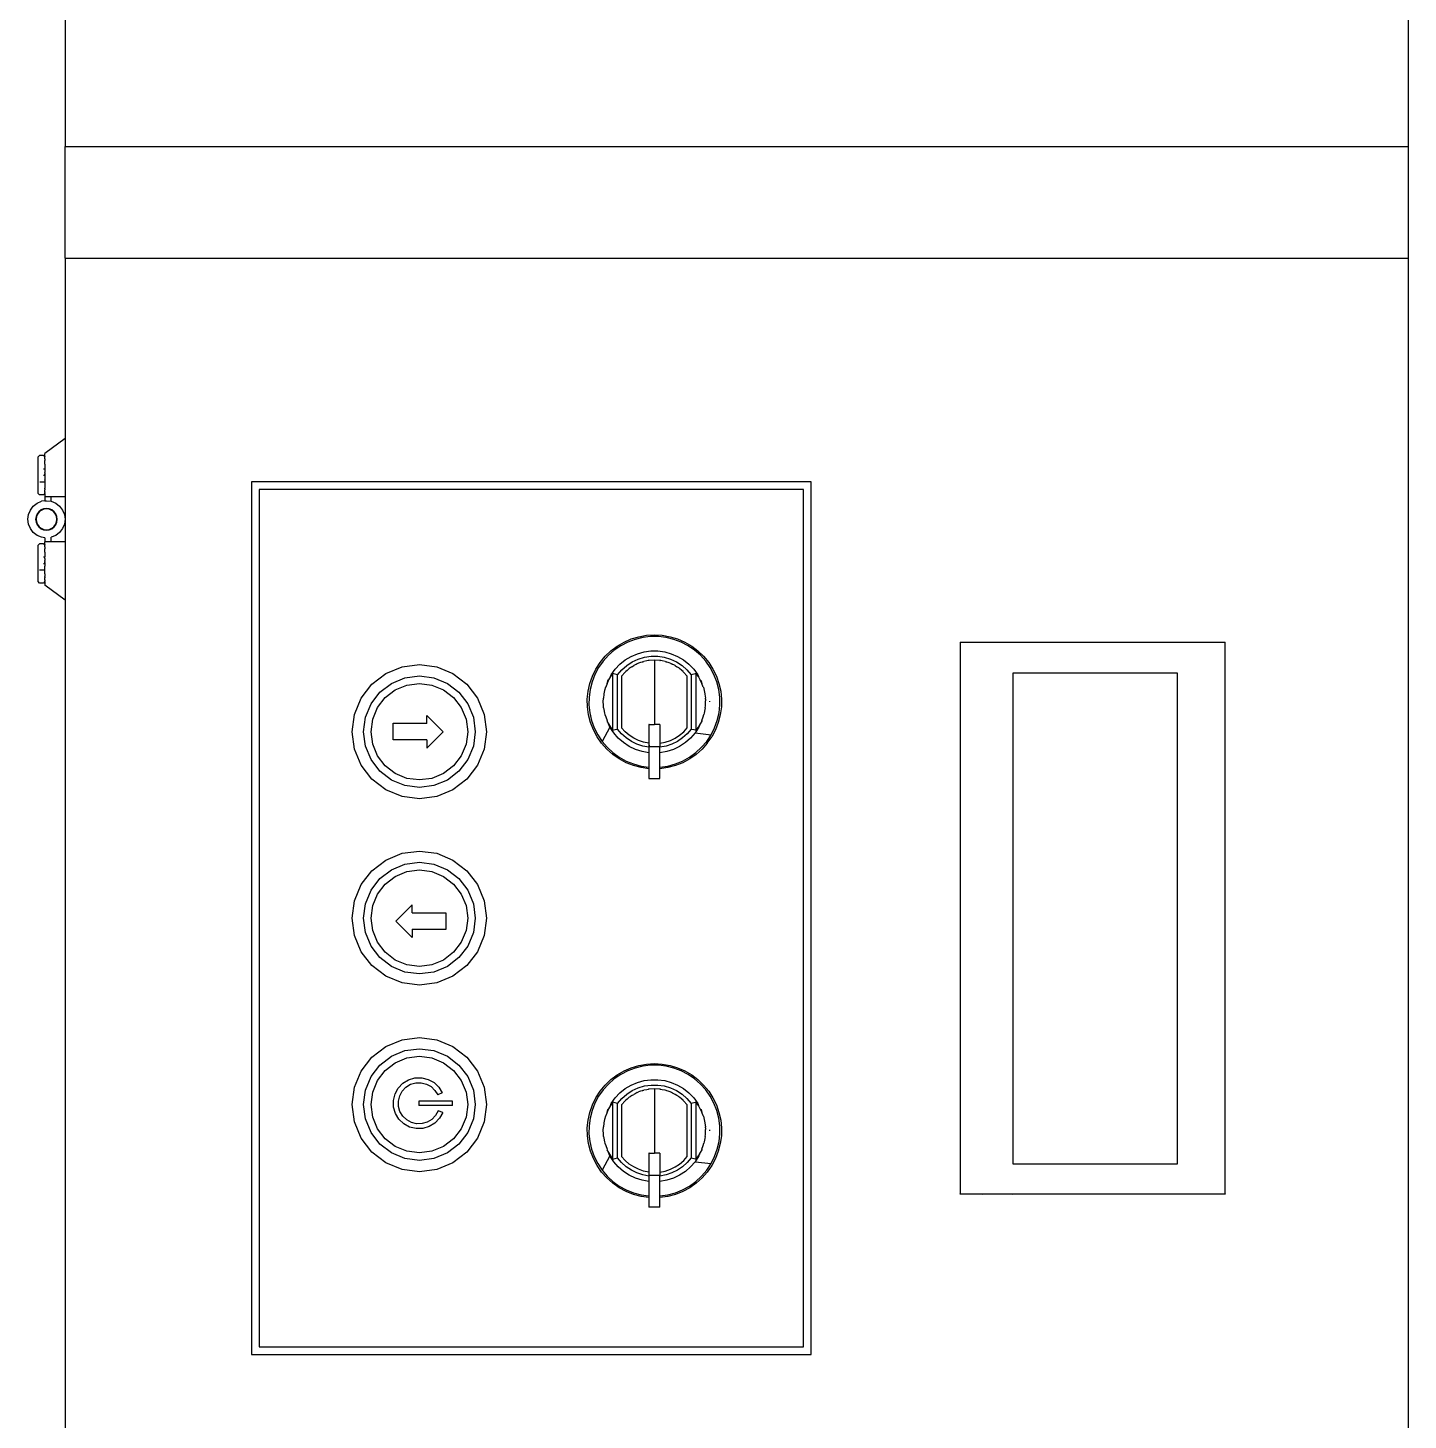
# Model space of a CAD drawing. Extents: x -35 to 41, y -65 to 61.
# Drawn here: x -33.59 to -15.09, y 0.93 to 19.6 of the extents above; entities that cross this region are included whole.
import ezdxf

# ---------------------------------------------------------------- set-up
doc = ezdxf.new("R2010")
doc.units = 0
doc.layers.get('0').update_dxf_attribs({"linetype": 'CONTINUOUS'})

msp = doc.modelspace()

# ---------------------------------------------------------------- linework, layer by layer
for p, q in [((-33.089, 21.387), (-33.089, 18.008)), ((-15.085, 21.387), (-15.085, 18.008)), ((-33.089, 16.508), (-33.089, 18.008)), ((-33.089, 18.008), (-15.085, 18.008)), ((-15.085, 18.008), (-15.085, 16.508)), ((-33.089, 16.508), (-15.085, 16.508)), ((-33.089, 16.508), (-33.089, 14.091)), ((-15.085, 16.508), (-15.085, -2.369)), ((-33.089, 14.091), (-33.361, 13.888)), ((-33.089, 14.091), (-33.089, 13.308)), ((-33.448, 13.843), (-33.431, 13.862)), ((-33.448, 13.354), (-33.448, 13.843)), ((-33.379, 13.862), (-33.431, 13.862)), ((-33.361, 13.843), (-33.379, 13.862)), ((-33.361, 13.85), (-33.361, 13.888)), ((-33.361, 13.85), (-33.361, 13.843)), ((-33.361, 13.832), (-33.361, 13.843)), ((-33.361, 13.824), (-33.361, 13.832)), ((-33.361, 13.819), (-33.361, 13.824)), ((-33.361, 13.819), (-33.361, 13.794)), ((-33.379, 13.685), (-33.361, 13.685)), ((-33.361, 13.783), (-33.361, 13.794)), ((-33.361, 13.773), (-33.361, 13.783)), ((-33.361, 13.748), (-33.361, 13.773)), ((-33.361, 13.748), (-33.361, 13.738)), ((-33.361, 13.738), (-33.361, 13.735)), ((-33.361, 13.735), (-33.361, 13.732)), ((-33.361, 13.735), (-33.361, 13.729)), ((-33.361, 13.732), (-33.361, 13.729)), ((-33.361, 13.729), (-33.361, 13.722)), ((-33.361, 13.722), (-33.361, 13.719)), ((-33.361, 13.719), (-33.361, 13.713)), ((-33.361, 13.713), (-33.361, 13.707)), ((-33.361, 13.707), (-33.361, 13.701)), ((-33.361, 13.701), (-33.361, 13.693)), ((-33.361, 13.693), (-33.361, 13.685)), ((-33.361, 13.685), (-33.361, 13.678)), ((-33.361, 13.678), (-33.361, 13.671)), ((-33.361, 13.671), (-33.361, 13.666)), ((-33.361, 13.666), (-33.361, 13.662)), ((-33.361, 13.662), (-33.361, 13.654)), ((-33.361, 13.654), (-33.361, 13.646)), ((-33.361, 13.646), (-33.361, 13.636)), ((-33.361, 13.631), (-33.361, 13.636)), ((-33.361, 13.627), (-33.361, 13.631)), ((-33.429, 13.511), (-33.361, 13.511)), ((-33.379, 13.598), (-33.361, 13.598)), ((-33.361, 13.627), (-33.361, 13.617)), ((-33.361, 13.617), (-33.361, 13.614)), ((-33.361, 13.608), (-33.361, 13.614)), ((-33.361, 13.608), (-33.361, 13.598)), ((-33.361, 13.598), (-33.361, 13.589)), ((-33.361, 13.589), (-33.361, 13.582)), ((-33.361, 13.582), (-33.361, 13.579)), ((-33.361, 13.579), (-33.361, 13.57)), ((-33.361, 13.57), (-33.361, 13.566)), ((-33.361, 13.566), (-33.361, 13.561)), ((-33.361, 13.561), (-33.361, 13.55)), ((-33.361, 13.55), (-33.361, 13.543)), ((-33.361, 13.543), (-33.361, 13.535)), ((-33.361, 13.531), (-33.361, 13.535)), ((-33.361, 13.531), (-33.361, 13.526)), ((-33.361, 13.526), (-33.361, 13.519)), ((-33.361, 13.519), (-33.361, 13.511)), ((-33.361, 13.511), (-33.361, 13.504)), ((-33.361, 13.504), (-33.361, 13.496)), ((-33.361, 13.496), (-33.361, 13.489)), ((-33.361, 13.489), (-33.361, 13.483)), ((-33.361, 13.483), (-33.361, 13.478)), ((-33.361, 13.478), (-33.361, 13.475)), ((-33.361, 13.475), (-33.361, 13.468)), ((-33.361, 13.468), (-33.361, 13.464)), ((-33.361, 13.468), (-33.361, 13.461)), ((-33.361, 13.464), (-33.361, 13.461)), ((-33.361, 13.461), (-33.361, 13.458)), ((-33.361, 13.458), (-33.361, 13.448)), ((-33.361, 13.448), (-33.361, 13.424)), ((-30.589, 13.508), (-30.589, 1.808)), ((-23.089, 13.508), (-30.589, 13.508)), ((-23.089, 1.808), (-23.089, 13.508)), ((-33.431, 13.334), (-33.448, 13.354)), ((-33.379, 13.334), (-33.431, 13.334)), ((-33.361, 13.354), (-33.379, 13.334)), ((-33.361, 13.414), (-33.361, 13.424)), ((-33.361, 13.414), (-33.361, 13.403)), ((-33.361, 13.377), (-33.361, 13.403)), ((-33.361, 13.377), (-33.361, 13.372)), ((-33.361, 13.372), (-33.361, 13.365)), ((-33.361, 13.354), (-33.361, 13.365)), ((-33.361, 13.354), (-33.361, 13.346)), ((-33.361, 13.346), (-33.361, 13.308)), ((-33.361, 13.308), (-33.361, 13.253)), ((-33.273, 13.308), (-33.361, 13.308)), ((-33.273, 13.248), (-33.273, 13.308)), ((-33.089, 13.308), (-33.273, 13.308)), ((-33.089, 13.308), (-33.089, 13.007)), ((-23.189, 13.408), (-30.489, 13.408)), ((-30.489, 13.408), (-30.489, 1.908)), ((-23.189, 1.908), (-23.189, 13.408)), ((-33.587, 13.007), (-33.579, 13.071)), ((-33.579, 13.071), (-33.554, 13.131)), ((-33.554, 13.131), (-33.514, 13.183)), ((-33.514, 13.183), (-33.463, 13.223)), ((-33.464, 13.079), (-33.478, 13.044)), ((-33.459, 13.076), (-33.473, 13.043)), ((-33.441, 13.109), (-33.464, 13.079)), ((-33.463, 13.223), (-33.403, 13.248)), ((-33.437, 13.105), (-33.459, 13.076)), ((-33.41, 13.132), (-33.441, 13.109)), ((-33.408, 13.127), (-33.437, 13.105)), ((-33.376, 13.147), (-33.41, 13.132)), ((-33.374, 13.141), (-33.408, 13.127)), ((-33.361, 13.253), (-33.403, 13.248)), ((-33.338, 13.152), (-33.376, 13.147)), ((-33.338, 13.146), (-33.374, 13.141)), ((-33.361, 13.253), (-33.338, 13.256)), ((-33.338, 13.256), (-33.273, 13.248)), ((-33.3, 13.147), (-33.338, 13.152)), ((-33.302, 13.141), (-33.338, 13.146)), ((-33.268, 13.127), (-33.302, 13.141)), ((-33.265, 13.132), (-33.3, 13.147)), ((-33.273, 13.248), (-33.213, 13.223)), ((-33.239, 13.105), (-33.268, 13.127)), ((-33.235, 13.109), (-33.265, 13.132)), ((-33.217, 13.076), (-33.239, 13.105)), ((-33.212, 13.079), (-33.235, 13.109)), ((-33.203, 13.043), (-33.217, 13.076)), ((-33.213, 13.223), (-33.162, 13.183)), ((-33.198, 13.044), (-33.212, 13.079)), ((-33.162, 13.183), (-33.122, 13.131)), ((-33.122, 13.131), (-33.097, 13.071)), ((-33.097, 13.071), (-33.089, 13.007)), ((-33.579, 12.942), (-33.587, 13.007)), ((-33.554, 12.882), (-33.579, 12.942)), ((-33.478, 13.044), (-33.483, 13.007)), ((-33.483, 13.007), (-33.478, 12.969)), ((-33.478, 12.969), (-33.464, 12.934)), ((-33.473, 13.043), (-33.477, 13.007)), ((-33.477, 13.007), (-33.473, 12.971)), ((-33.473, 12.971), (-33.459, 12.937)), ((-33.464, 12.934), (-33.441, 12.904)), ((-33.459, 12.937), (-33.437, 12.908)), ((-33.441, 12.904), (-33.41, 12.881)), ((-33.437, 12.908), (-33.408, 12.886)), ((-33.408, 12.886), (-33.374, 12.872)), ((-33.302, 12.872), (-33.268, 12.886)), ((-33.268, 12.886), (-33.239, 12.908)), ((-33.265, 12.881), (-33.235, 12.904)), ((-33.239, 12.908), (-33.217, 12.937)), ((-33.235, 12.904), (-33.212, 12.934)), ((-33.217, 12.937), (-33.203, 12.971)), ((-33.212, 12.934), (-33.198, 12.969)), ((-33.199, 13.007), (-33.203, 13.043)), ((-33.203, 12.971), (-33.199, 13.007)), ((-33.193, 13.007), (-33.198, 13.044)), ((-33.198, 12.969), (-33.193, 13.007)), ((-33.097, 12.942), (-33.122, 12.882)), ((-33.089, 13.007), (-33.097, 12.942)), ((-33.089, 13.007), (-33.089, 12.705)), ((-33.514, 12.83), (-33.554, 12.882)), ((-33.463, 12.791), (-33.514, 12.83)), ((-33.403, 12.766), (-33.463, 12.791)), ((-33.41, 12.881), (-33.376, 12.867)), ((-33.361, 12.76), (-33.403, 12.766)), ((-33.376, 12.867), (-33.338, 12.862)), ((-33.374, 12.872), (-33.338, 12.867)), ((-33.361, 12.76), (-33.361, 12.705)), ((-33.273, 12.705), (-33.361, 12.705)), ((-33.361, 12.667), (-33.361, 12.705)), ((-33.338, 12.867), (-33.302, 12.872)), ((-33.338, 12.862), (-33.3, 12.867)), ((-33.3, 12.867), (-33.265, 12.881)), ((-33.213, 12.791), (-33.273, 12.766)), ((-33.273, 12.705), (-33.273, 12.766)), ((-33.089, 12.705), (-33.273, 12.705)), ((-33.162, 12.83), (-33.213, 12.791)), ((-33.122, 12.882), (-33.162, 12.83)), ((-33.089, 12.705), (-33.089, 11.922)), ((-33.448, 12.66), (-33.431, 12.679)), ((-33.448, 12.171), (-33.448, 12.66)), ((-33.379, 12.679), (-33.431, 12.679)), ((-33.361, 12.66), (-33.379, 12.679)), ((-33.361, 12.667), (-33.361, 12.66)), ((-33.361, 12.649), (-33.361, 12.66)), ((-33.361, 12.641), (-33.361, 12.649)), ((-33.361, 12.636), (-33.361, 12.641)), ((-33.361, 12.636), (-33.361, 12.611)), ((-33.361, 12.6), (-33.361, 12.611)), ((-33.361, 12.589), (-33.361, 12.6)), ((-33.361, 12.565), (-33.361, 12.589)), ((-33.361, 12.565), (-33.361, 12.555)), ((-33.361, 12.555), (-33.361, 12.552)), ((-33.361, 12.555), (-33.361, 12.549)), ((-33.361, 12.552), (-33.361, 12.549)), ((-33.361, 12.552), (-33.361, 12.546)), ((-33.361, 12.549), (-33.361, 12.546)), ((-33.361, 12.546), (-33.361, 12.538)), ((-33.361, 12.538), (-33.361, 12.536)), ((-33.361, 12.536), (-33.361, 12.53)), ((-33.361, 12.53), (-33.361, 12.524)), ((-33.361, 12.524), (-33.361, 12.518)), ((-33.361, 12.518), (-33.361, 12.509)), ((-33.431, 12.328), (-33.361, 12.328)), ((-33.379, 12.502), (-33.361, 12.502)), ((-33.379, 12.415), (-33.361, 12.415)), ((-33.361, 12.509), (-33.361, 12.502)), ((-33.361, 12.483), (-33.361, 12.502)), ((-33.361, 12.483), (-33.361, 12.479)), ((-33.361, 12.479), (-33.361, 12.471)), ((-33.361, 12.471), (-33.361, 12.463)), ((-33.361, 12.463), (-33.361, 12.453)), ((-33.361, 12.447), (-33.361, 12.453)), ((-33.361, 12.443), (-33.361, 12.447)), ((-33.361, 12.443), (-33.361, 12.434)), ((-33.361, 12.434), (-33.361, 12.431)), ((-33.361, 12.425), (-33.361, 12.431)), ((-33.361, 12.425), (-33.361, 12.415)), ((-33.361, 12.415), (-33.361, 12.406)), ((-33.361, 12.406), (-33.361, 12.399)), ((-33.361, 12.399), (-33.361, 12.396)), ((-33.361, 12.396), (-33.361, 12.387)), ((-33.361, 12.387), (-33.361, 12.383)), ((-33.361, 12.383), (-33.361, 12.378)), ((-33.361, 12.328), (-33.361, 12.378)), ((-33.361, 12.275), (-33.361, 12.328)), ((-33.431, 12.151), (-33.448, 12.171)), ((-33.379, 12.151), (-33.431, 12.151)), ((-33.361, 12.171), (-33.379, 12.151)), ((-33.361, 12.275), (-33.361, 12.265)), ((-33.361, 12.265), (-33.361, 12.241)), ((-33.361, 12.231), (-33.361, 12.241)), ((-33.361, 12.231), (-33.361, 12.22)), ((-33.361, 12.194), (-33.361, 12.22)), ((-33.361, 12.194), (-33.361, 12.189)), ((-33.361, 12.189), (-33.361, 12.182)), ((-33.361, 12.171), (-33.361, 12.182)), ((-33.361, 12.171), (-33.361, 12.163)), ((-33.361, 12.163), (-33.361, 12.125)), ((-33.089, 11.922), (-33.361, 12.125)), ((-33.089, 11.922), (-33.089, -17.029)), ((-25.596, 11.36), (-25.5, 11.403)), ((-25.448, 11.397), (-25.546, 11.36)), ((-25.5, 11.403), (-25.398, 11.433)), ((-25.346, 11.422), (-25.448, 11.397)), ((-25.398, 11.433), (-25.294, 11.452)), ((-25.241, 11.435), (-25.346, 11.422)), ((-25.294, 11.452), (-25.189, 11.458)), ((-25.136, 11.435), (-25.241, 11.435)), ((-25.189, 11.458), (-25.083, 11.452)), ((-25.032, 11.422), (-25.136, 11.435)), ((-25.083, 11.452), (-24.979, 11.433)), ((-24.929, 11.397), (-25.032, 11.422)), ((-24.979, 11.433), (-24.878, 11.403)), ((-24.831, 11.36), (-24.929, 11.397)), ((-24.878, 11.403), (-24.781, 11.36)), ((-25.848, 11.17), (-25.772, 11.243)), ((-25.726, 11.253), (-25.806, 11.183)), ((-25.772, 11.243), (-25.688, 11.307)), ((-25.64, 11.312), (-25.726, 11.253)), ((-25.688, 11.307), (-25.596, 11.36)), ((-25.546, 11.36), (-25.64, 11.312)), ((-25.5, 11.169), (-25.415, 11.205)), ((-25.415, 11.205), (-25.326, 11.23)), ((-25.326, 11.23), (-25.235, 11.242)), ((-25.235, 11.242), (-25.142, 11.242)), ((-25.142, 11.242), (-25.051, 11.23)), ((-25.051, 11.23), (-24.962, 11.205)), ((-24.962, 11.205), (-24.877, 11.169)), ((-24.738, 11.312), (-24.831, 11.36)), ((-24.781, 11.36), (-24.689, 11.307)), ((-24.651, 11.253), (-24.738, 11.312)), ((-24.689, 11.307), (-24.605, 11.243)), ((-24.572, 11.183), (-24.651, 11.253)), ((-24.605, 11.243), (-24.529, 11.17)), ((-21.089, 11.358), (-17.539, 11.358)), ((-21.089, 11.358), (-21.089, 3.962)), ((-17.539, 3.962), (-17.539, 11.358)), ((-28.789, 10.938), (-28.572, 11.028)), ((-28.572, 11.028), (-28.339, 11.058)), ((-28.339, 11.058), (-28.106, 11.028)), ((-28.106, 11.028), (-27.889, 10.938)), ((-25.936, 11.019), (-25.986, 10.926)), ((-25.973, 10.999), (-25.916, 11.088)), ((-25.876, 11.105), (-25.936, 11.019)), ((-25.916, 11.088), (-25.848, 11.17)), ((-25.806, 11.183), (-25.876, 11.105)), ((-25.715, 10.997), (-25.652, 11.064)), ((-25.652, 11.064), (-25.579, 11.122)), ((-25.625, 10.99), (-25.559, 11.048)), ((-25.579, 11.122), (-25.5, 11.169)), ((-25.559, 11.048), (-25.485, 11.096)), ((-25.506, 11.02), (-25.515, 11.013)), ((-25.49, 11.029), (-25.506, 11.02)), ((-25.49, 11.029), (-25.465, 11.045)), ((-25.485, 11.096), (-25.405, 11.133)), ((-25.447, 11.054), (-25.465, 11.045)), ((-25.433, 11.062), (-25.447, 11.054)), ((-25.419, 11.068), (-25.433, 11.062)), ((-25.4, 11.077), (-25.419, 11.068)), ((-25.405, 11.133), (-25.32, 11.158)), ((-25.373, 11.086), (-25.4, 11.077)), ((-25.355, 11.093), (-25.373, 11.086)), ((-25.344, 11.096), (-25.355, 11.093)), ((-25.344, 11.096), (-25.332, 11.1)), ((-25.292, 11.108), (-25.332, 11.1)), ((-25.32, 11.158), (-25.233, 11.17)), ((-25.273, 11.112), (-25.292, 11.108)), ((-25.267, 11.113), (-25.273, 11.112)), ((-25.261, 11.114), (-25.267, 11.113)), ((-25.189, 11.118), (-25.261, 11.114)), ((-25.233, 11.17), (-25.144, 11.17)), ((-25.116, 11.114), (-25.189, 11.118)), ((-25.189, 11.118), (-25.189, 10.255)), ((-25.144, 11.17), (-25.057, 11.158)), ((-25.116, 11.114), (-25.11, 11.113)), ((-25.104, 11.112), (-25.11, 11.113)), ((-25.085, 11.108), (-25.104, 11.112)), ((-25.045, 11.1), (-25.085, 11.108)), ((-25.057, 11.158), (-24.973, 11.133)), ((-25.045, 11.1), (-25.033, 11.096)), ((-25.022, 11.093), (-25.033, 11.096)), ((-25.004, 11.086), (-25.022, 11.093)), ((-24.977, 11.077), (-25.004, 11.086)), ((-24.977, 11.077), (-24.958, 11.068)), ((-24.973, 11.133), (-24.892, 11.096)), ((-24.944, 11.062), (-24.958, 11.068)), ((-24.93, 11.054), (-24.944, 11.062)), ((-24.912, 11.045), (-24.93, 11.054)), ((-24.912, 11.045), (-24.888, 11.029)), ((-24.892, 11.096), (-24.818, 11.048)), ((-24.871, 11.02), (-24.888, 11.029)), ((-24.877, 11.169), (-24.798, 11.122)), ((-24.863, 11.013), (-24.871, 11.02)), ((-24.818, 11.048), (-24.752, 10.99)), ((-24.798, 11.122), (-24.726, 11.064)), ((-24.726, 11.064), (-24.662, 10.997)), ((-24.501, 11.105), (-24.572, 11.183)), ((-24.529, 11.17), (-24.461, 11.088)), ((-24.441, 11.019), (-24.501, 11.105)), ((-24.461, 11.088), (-24.404, 10.999)), ((-24.391, 10.926), (-24.441, 11.019)), ((-28.975, 10.795), (-28.789, 10.938)), ((-28.713, 10.807), (-28.532, 10.882)), ((-28.532, 10.882), (-28.339, 10.907)), ((-28.339, 10.907), (-28.145, 10.882)), ((-28.145, 10.882), (-27.964, 10.807)), ((-27.889, 10.938), (-27.702, 10.795)), ((-26.054, 10.804), (-26.019, 10.904)), ((-25.986, 10.926), (-26.024, 10.828)), ((-26.019, 10.904), (-25.973, 10.999)), ((-25.803, 10.852), (-25.824, 10.806)), ((-25.824, 10.806), (-25.813, 10.841)), ((-25.813, 10.841), (-25.803, 10.852)), ((-25.778, 10.897), (-25.803, 10.852)), ((-25.75, 10.939), (-25.778, 10.897)), ((-25.778, 10.897), (-25.77, 10.923)), ((-25.77, 10.923), (-25.715, 10.997)), ((-25.716, 10.931), (-25.75, 10.939)), ((-25.75, 10.939), (-25.75, 10.177)), ((-25.682, 10.923), (-25.716, 10.931)), ((-25.682, 10.923), (-25.625, 10.99)), ((-25.682, 10.194), (-25.682, 10.923)), ((-25.581, 10.958), (-25.629, 10.905)), ((-25.629, 10.905), (-25.629, 10.212)), ((-25.576, 10.963), (-25.581, 10.958)), ((-25.572, 10.967), (-25.576, 10.963)), ((-25.556, 10.979), (-25.572, 10.967)), ((-25.556, 10.979), (-25.526, 11.006)), ((-25.515, 11.013), (-25.526, 11.006)), ((-24.851, 11.006), (-24.863, 11.013)), ((-24.821, 10.979), (-24.851, 11.006)), ((-24.805, 10.967), (-24.821, 10.979)), ((-24.801, 10.963), (-24.805, 10.967)), ((-24.797, 10.958), (-24.801, 10.963)), ((-24.748, 10.905), (-24.797, 10.958)), ((-24.752, 10.99), (-24.695, 10.923)), ((-24.748, 10.212), (-24.748, 10.905)), ((-24.661, 10.931), (-24.695, 10.923)), ((-24.695, 10.923), (-24.695, 10.194)), ((-24.662, 10.997), (-24.608, 10.923)), ((-24.627, 10.939), (-24.661, 10.931)), ((-24.627, 10.177), (-24.627, 10.939)), ((-24.599, 10.897), (-24.627, 10.939)), ((-24.608, 10.923), (-24.599, 10.897)), ((-24.574, 10.852), (-24.599, 10.897)), ((-24.553, 10.806), (-24.574, 10.852)), ((-24.574, 10.852), (-24.564, 10.841)), ((-24.564, 10.841), (-24.553, 10.806)), ((-24.404, 10.999), (-24.358, 10.904)), ((-24.353, 10.828), (-24.391, 10.926)), ((-24.358, 10.904), (-24.323, 10.804)), ((-20.381, 10.947), (-18.181, 10.947)), ((-20.381, 4.357), (-20.381, 10.947)), ((-18.181, 10.947), (-18.181, 4.357)), ((-29.118, 10.608), (-28.975, 10.795)), ((-28.987, 10.533), (-28.868, 10.688)), ((-28.868, 10.688), (-28.713, 10.807)), ((-28.797, 10.616), (-28.662, 10.719)), ((-28.662, 10.719), (-28.506, 10.784)), ((-28.506, 10.784), (-28.339, 10.806)), ((-28.339, 10.806), (-28.171, 10.784)), ((-28.171, 10.784), (-28.015, 10.719)), ((-28.015, 10.719), (-27.88, 10.616)), ((-27.964, 10.807), (-27.809, 10.688)), ((-27.809, 10.688), (-27.69, 10.533)), ((-27.702, 10.795), (-27.559, 10.608)), ((-26.088, 10.596), (-26.077, 10.701)), ((-26.077, 10.701), (-26.054, 10.804)), ((-26.051, 10.726), (-26.065, 10.622)), ((-26.024, 10.828), (-26.051, 10.726)), ((-25.866, 10.66), (-25.872, 10.609)), ((-25.856, 10.709), (-25.866, 10.665)), ((-25.866, 10.665), (-25.866, 10.66)), ((-25.846, 10.755), (-25.856, 10.709)), ((-25.842, 10.758), (-25.846, 10.755)), ((-25.824, 10.806), (-25.842, 10.758)), ((-24.535, 10.758), (-24.553, 10.806)), ((-24.535, 10.758), (-24.532, 10.755)), ((-24.532, 10.755), (-24.521, 10.709)), ((-24.521, 10.709), (-24.511, 10.665)), ((-24.511, 10.665), (-24.511, 10.66)), ((-24.511, 10.66), (-24.505, 10.609)), ((-24.327, 10.726), (-24.353, 10.828)), ((-24.313, 10.622), (-24.327, 10.726)), ((-24.323, 10.804), (-24.3, 10.701)), ((-24.3, 10.701), (-24.29, 10.596)), ((-29.208, 10.391), (-29.118, 10.608)), ((-29.062, 10.352), (-28.987, 10.533)), ((-28.964, 10.326), (-28.9, 10.482)), ((-28.9, 10.482), (-28.797, 10.616)), ((-27.88, 10.616), (-27.778, 10.482)), ((-27.778, 10.482), (-27.713, 10.326)), ((-27.69, 10.533), (-27.615, 10.352)), ((-27.559, 10.608), (-27.469, 10.391)), ((-26.086, 10.49), (-26.088, 10.596)), ((-26.072, 10.385), (-26.086, 10.49)), ((-26.065, 10.622), (-26.066, 10.517)), ((-26.066, 10.517), (-26.055, 10.412)), ((-25.874, 10.573), (-25.872, 10.596)), ((-25.872, 10.507), (-25.874, 10.573)), ((-25.872, 10.596), (-25.872, 10.609)), ((-25.871, 10.501), (-25.872, 10.507)), ((-25.87, 10.48), (-25.871, 10.501)), ((-25.87, 10.48), (-25.866, 10.457)), ((-25.866, 10.457), (-25.856, 10.407)), ((-24.507, 10.48), (-24.512, 10.455)), ((-24.507, 10.48), (-24.506, 10.505)), ((-24.506, 10.505), (-24.505, 10.507)), ((-24.505, 10.596), (-24.505, 10.609)), ((-24.505, 10.596), (-24.503, 10.573)), ((-24.505, 10.518), (-24.503, 10.558)), ((-24.505, 10.507), (-24.505, 10.518)), ((-24.503, 10.558), (-24.503, 10.573)), ((-24.449, 10.569), (-24.449, 10.558)), ((-24.322, 10.412), (-24.311, 10.517)), ((-24.31, 10.558), (-24.313, 10.622)), ((-24.311, 10.517), (-24.31, 10.558)), ((-24.291, 10.49), (-24.306, 10.385)), ((-24.289, 10.558), (-24.291, 10.49)), ((-24.29, 10.596), (-24.289, 10.558)), ((-29.239, 10.158), (-29.208, 10.391)), ((-29.087, 10.158), (-29.062, 10.352)), ((-28.986, 10.158), (-28.964, 10.326)), ((-28.689, 10.268), (-28.689, 10.271)), ((-28.239, 10.268), (-28.239, 10.377)), ((-28.239, 10.377), (-28.02, 10.158)), ((-27.713, 10.326), (-27.691, 10.158)), ((-27.615, 10.352), (-27.59, 10.158)), ((-27.469, 10.391), (-27.439, 10.158)), ((-26.045, 10.283), (-26.072, 10.385)), ((-26.055, 10.412), (-26.031, 10.31)), ((-26.007, 10.184), (-26.045, 10.283)), ((-26.031, 10.31), (-25.995, 10.211)), ((-25.856, 10.407), (-25.853, 10.39)), ((-25.853, 10.39), (-25.842, 10.358)), ((-25.842, 10.358), (-25.824, 10.31)), ((-25.824, 10.31), (-25.825, 10.302)), ((-25.825, 10.302), (-25.803, 10.264)), ((-24.553, 10.302), (-24.574, 10.264)), ((-24.553, 10.31), (-24.535, 10.358)), ((-24.553, 10.31), (-24.553, 10.302)), ((-24.535, 10.358), (-24.524, 10.39)), ((-24.521, 10.407), (-24.524, 10.39)), ((-24.512, 10.455), (-24.521, 10.407)), ((-24.382, 10.211), (-24.346, 10.31)), ((-24.332, 10.283), (-24.37, 10.184)), ((-24.346, 10.31), (-24.322, 10.412)), ((-24.306, 10.385), (-24.332, 10.283)), ((-29.208, 9.925), (-29.239, 10.158)), ((-29.062, 9.965), (-29.087, 10.158)), ((-28.964, 9.991), (-28.986, 10.158)), ((-28.239, 10.268), (-28.689, 10.268)), ((-28.689, 10.049), (-28.689, 10.268)), ((-28.239, 9.939), (-28.02, 10.158)), ((-27.691, 10.158), (-27.713, 9.991)), ((-27.59, 10.158), (-27.615, 9.965)), ((-27.439, 10.158), (-27.469, 9.925)), ((-25.957, 10.091), (-26.007, 10.184)), ((-25.995, 10.211), (-25.948, 10.117)), ((-25.897, 10.004), (-25.957, 10.091)), ((-25.948, 10.117), (-25.89, 10.029)), ((-25.784, 10.219), (-25.89, 10.029)), ((-25.803, 10.264), (-25.778, 10.22)), ((-25.784, 10.219), (-25.803, 10.264)), ((-25.733, 10.142), (-25.784, 10.219)), ((-25.778, 10.22), (-25.75, 10.177)), ((-25.75, 10.177), (-25.716, 10.186)), ((-25.673, 10.072), (-25.733, 10.142)), ((-25.716, 10.186), (-25.682, 10.194)), ((-25.629, 10.131), (-25.682, 10.194)), ((-25.629, 10.212), (-25.581, 10.158)), ((-25.567, 10.075), (-25.629, 10.131)), ((-25.526, 10.111), (-25.581, 10.158)), ((-25.466, 10.072), (-25.526, 10.111)), ((-25.264, 10.255), (-25.263, 10.003)), ((-25.257, 10.255), (-25.264, 10.255)), ((-25.26, 10.255), (-25.257, 10.255)), ((-25.257, 10.255), (-25.189, 10.255)), ((-25.114, 10.255), (-25.189, 10.255)), ((-25.114, 10.255), (-25.114, 10.003)), ((-24.911, 10.072), (-24.851, 10.111)), ((-24.851, 10.111), (-24.796, 10.158)), ((-24.748, 10.131), (-24.81, 10.075)), ((-24.796, 10.158), (-24.748, 10.212)), ((-24.695, 10.194), (-24.748, 10.131)), ((-24.644, 10.142), (-24.705, 10.072)), ((-24.695, 10.194), (-24.661, 10.186)), ((-24.661, 10.186), (-24.627, 10.177)), ((-24.593, 10.219), (-24.644, 10.142)), ((-24.644, 10.142), (-24.429, 10.117)), ((-24.627, 10.177), (-24.599, 10.22)), ((-24.599, 10.22), (-24.574, 10.264)), ((-24.574, 10.264), (-24.593, 10.219)), ((-24.487, 10.029), (-24.429, 10.117)), ((-24.48, 10.004), (-24.42, 10.091)), ((-24.429, 10.117), (-24.382, 10.211)), ((-24.37, 10.184), (-24.42, 10.091)), ((-29.118, 9.708), (-29.208, 9.925)), ((-28.987, 9.784), (-29.062, 9.965)), ((-28.9, 9.834), (-28.964, 9.991)), ((-28.239, 10.049), (-28.689, 10.049)), ((-28.239, 10.049), (-28.239, 9.939)), ((-27.713, 9.991), (-27.778, 9.834)), ((-27.615, 9.965), (-27.69, 9.784)), ((-27.469, 9.925), (-27.559, 9.708)), ((-25.827, 9.924), (-25.897, 10.004)), ((-25.89, 10.029), (-25.821, 9.949)), ((-25.748, 9.854), (-25.827, 9.924)), ((-25.821, 9.949), (-25.744, 9.878)), ((-25.603, 10.012), (-25.673, 10.072)), ((-25.526, 9.961), (-25.603, 10.012)), ((-25.498, 10.028), (-25.567, 10.075)), ((-25.442, 9.921), (-25.526, 9.961)), ((-25.424, 9.991), (-25.498, 10.028)), ((-25.402, 10.04), (-25.466, 10.072)), ((-25.354, 9.893), (-25.442, 9.921)), ((-25.345, 9.965), (-25.424, 9.991)), ((-25.334, 10.017), (-25.402, 10.04)), ((-25.264, 9.949), (-25.345, 9.965)), ((-25.263, 10.003), (-25.334, 10.017)), ((-25.263, 10.003), (-25.264, 9.952)), ((-25.259, 9.955), (-25.264, 9.949)), ((-25.264, 9.952), (-25.264, 9.949)), ((-25.264, 9.949), (-25.264, 9.877)), ((-25.263, 10.003), (-25.259, 9.955)), ((-25.256, 9.955), (-25.259, 9.955)), ((-25.252, 9.956), (-25.256, 9.955)), ((-25.249, 9.956), (-25.252, 9.956)), ((-25.126, 9.956), (-25.249, 9.956)), ((-25.126, 9.956), (-25.122, 9.956)), ((-25.122, 9.956), (-25.12, 9.955)), ((-25.114, 10.003), (-25.043, 10.017)), ((-25.114, 10.003), (-25.114, 9.949)), ((-25.032, 9.965), (-25.114, 9.949)), ((-25.114, 9.877), (-25.114, 9.949)), ((-25.043, 10.017), (-24.975, 10.04)), ((-24.953, 9.991), (-25.032, 9.965)), ((-24.935, 9.921), (-25.023, 9.893)), ((-24.975, 10.04), (-24.911, 10.072)), ((-24.879, 10.028), (-24.953, 9.991)), ((-24.851, 9.961), (-24.935, 9.921)), ((-24.81, 10.075), (-24.879, 10.028)), ((-24.774, 10.012), (-24.851, 9.961)), ((-24.705, 10.072), (-24.774, 10.012)), ((-24.633, 9.878), (-24.556, 9.949)), ((-24.55, 9.924), (-24.629, 9.854)), ((-24.556, 9.949), (-24.487, 10.029)), ((-24.48, 10.004), (-24.55, 9.924)), ((-28.868, 9.629), (-28.987, 9.784)), ((-28.797, 9.7), (-28.9, 9.834)), ((-27.778, 9.834), (-27.88, 9.7)), ((-27.69, 9.784), (-27.809, 9.629)), ((-25.662, 9.793), (-25.748, 9.854)), ((-25.744, 9.878), (-25.659, 9.816)), ((-25.569, 9.743), (-25.662, 9.793)), ((-25.659, 9.816), (-25.567, 9.765)), ((-25.47, 9.704), (-25.569, 9.743)), ((-25.567, 9.765), (-25.469, 9.726)), ((-25.469, 9.726), (-25.368, 9.698)), ((-25.264, 9.877), (-25.354, 9.893)), ((-25.264, 9.877), (-25.264, 9.683)), ((-25.023, 9.893), (-25.114, 9.877)), ((-25.114, 9.683), (-25.114, 9.877)), ((-25.009, 9.698), (-24.908, 9.726)), ((-24.908, 9.726), (-24.81, 9.765)), ((-24.808, 9.743), (-24.907, 9.704)), ((-24.81, 9.765), (-24.718, 9.816)), ((-24.715, 9.793), (-24.808, 9.743)), ((-24.718, 9.816), (-24.633, 9.878)), ((-24.629, 9.854), (-24.715, 9.793)), ((-28.975, 9.522), (-29.118, 9.708)), ((-28.713, 9.51), (-28.868, 9.629)), ((-28.662, 9.597), (-28.797, 9.7)), ((-28.506, 9.533), (-28.662, 9.597)), ((-28.339, 9.511), (-28.506, 9.533)), ((-28.171, 9.533), (-28.339, 9.511)), ((-28.015, 9.597), (-28.171, 9.533)), ((-27.88, 9.7), (-28.015, 9.597)), ((-27.809, 9.629), (-27.964, 9.51)), ((-27.559, 9.708), (-27.702, 9.522)), ((-25.368, 9.677), (-25.47, 9.704)), ((-25.368, 9.698), (-25.264, 9.683)), ((-25.264, 9.662), (-25.368, 9.677)), ((-25.264, 9.683), (-25.264, 9.662)), ((-25.264, 9.662), (-25.264, 9.533)), ((-25.264, 9.533), (-25.114, 9.533)), ((-25.114, 9.683), (-25.009, 9.698)), ((-25.114, 9.662), (-25.114, 9.683)), ((-25.009, 9.677), (-25.114, 9.662)), ((-25.114, 9.533), (-25.114, 9.662)), ((-24.907, 9.704), (-25.009, 9.677)), ((-28.789, 9.379), (-28.975, 9.522)), ((-28.572, 9.289), (-28.789, 9.379)), ((-28.532, 9.435), (-28.713, 9.51)), ((-28.339, 9.41), (-28.532, 9.435)), ((-28.145, 9.435), (-28.339, 9.41)), ((-27.964, 9.51), (-28.145, 9.435)), ((-27.889, 9.379), (-28.106, 9.289)), ((-27.702, 9.522), (-27.889, 9.379)), ((-28.339, 9.258), (-28.572, 9.289)), ((-28.106, 9.289), (-28.339, 9.258)), ((-28.975, 8.295), (-28.789, 8.438)), ((-28.789, 8.438), (-28.572, 8.528)), ((-28.572, 8.528), (-28.339, 8.558)), ((-28.532, 8.382), (-28.339, 8.407)), ((-28.339, 8.558), (-28.106, 8.528)), ((-28.339, 8.407), (-28.145, 8.382)), ((-28.106, 8.528), (-27.889, 8.438)), ((-27.889, 8.438), (-27.702, 8.295)), ((-29.118, 8.108), (-28.975, 8.295)), ((-28.868, 8.188), (-28.713, 8.307)), ((-28.797, 8.116), (-28.662, 8.219)), ((-28.713, 8.307), (-28.532, 8.382)), ((-28.662, 8.219), (-28.506, 8.284)), ((-28.506, 8.284), (-28.339, 8.306)), ((-28.339, 8.306), (-28.171, 8.284)), ((-28.171, 8.284), (-28.015, 8.219)), ((-28.145, 8.382), (-27.964, 8.307)), ((-28.015, 8.219), (-27.88, 8.116)), ((-27.964, 8.307), (-27.809, 8.188)), ((-27.702, 8.295), (-27.559, 8.108)), ((-29.208, 7.891), (-29.118, 8.108)), ((-29.062, 7.852), (-28.987, 8.033)), ((-28.987, 8.033), (-28.868, 8.188)), ((-28.9, 7.982), (-28.797, 8.116)), ((-27.88, 8.116), (-27.778, 7.982)), ((-27.809, 8.188), (-27.69, 8.033)), ((-27.69, 8.033), (-27.615, 7.852)), ((-27.559, 8.108), (-27.469, 7.891)), ((-29.239, 7.658), (-29.208, 7.891)), ((-29.087, 7.658), (-29.062, 7.852)), ((-28.964, 7.826), (-28.9, 7.982)), ((-27.778, 7.982), (-27.713, 7.826)), ((-27.615, 7.852), (-27.59, 7.658)), ((-27.469, 7.891), (-27.439, 7.658)), ((-29.208, 7.425), (-29.239, 7.658)), ((-29.062, 7.465), (-29.087, 7.658)), ((-28.986, 7.658), (-28.964, 7.826)), ((-28.964, 7.491), (-28.986, 7.658)), ((-28.436, 7.838), (-28.655, 7.619)), ((-28.436, 7.728), (-28.436, 7.838)), ((-28.436, 7.728), (-27.986, 7.728)), ((-27.986, 7.728), (-27.986, 7.509)), ((-27.713, 7.826), (-27.691, 7.658)), ((-27.691, 7.658), (-27.713, 7.491)), ((-27.59, 7.658), (-27.615, 7.465)), ((-27.439, 7.658), (-27.469, 7.425)), ((-28.9, 7.334), (-28.964, 7.491)), ((-28.436, 7.4), (-28.655, 7.619)), ((-28.436, 7.509), (-27.986, 7.509)), ((-28.436, 7.509), (-28.436, 7.4)), ((-27.986, 7.509), (-27.986, 7.506)), ((-27.713, 7.491), (-27.778, 7.334)), ((-29.118, 7.208), (-29.208, 7.425)), ((-28.987, 7.284), (-29.062, 7.465)), ((-28.868, 7.129), (-28.987, 7.284)), ((-28.797, 7.2), (-28.9, 7.334)), ((-27.778, 7.334), (-27.88, 7.2)), ((-27.69, 7.284), (-27.809, 7.129)), ((-27.615, 7.465), (-27.69, 7.284)), ((-27.469, 7.425), (-27.559, 7.208)), ((-28.975, 7.022), (-29.118, 7.208)), ((-28.713, 7.01), (-28.868, 7.129)), ((-28.662, 7.097), (-28.797, 7.2)), ((-28.506, 7.033), (-28.662, 7.097)), ((-28.015, 7.097), (-28.171, 7.033)), ((-27.88, 7.2), (-28.015, 7.097)), ((-27.809, 7.129), (-27.964, 7.01)), ((-27.559, 7.208), (-27.702, 7.022)), ((-28.789, 6.879), (-28.975, 7.022)), ((-28.532, 6.935), (-28.713, 7.01)), ((-28.339, 6.91), (-28.532, 6.935)), ((-28.339, 7.011), (-28.506, 7.033)), ((-28.171, 7.033), (-28.339, 7.011)), ((-28.145, 6.935), (-28.339, 6.91)), ((-27.964, 7.01), (-28.145, 6.935)), ((-27.702, 7.022), (-27.889, 6.879)), ((-28.572, 6.789), (-28.789, 6.879)), ((-28.339, 6.758), (-28.572, 6.789)), ((-28.106, 6.789), (-28.339, 6.758)), ((-27.889, 6.879), (-28.106, 6.789)), ((-28.789, 5.938), (-28.572, 6.028)), ((-28.572, 6.028), (-28.339, 6.058)), ((-28.339, 6.058), (-28.106, 6.028)), ((-28.106, 6.028), (-27.889, 5.938)), ((-29.118, 5.608), (-28.975, 5.795)), ((-28.975, 5.795), (-28.789, 5.938)), ((-28.868, 5.688), (-28.713, 5.807)), ((-28.713, 5.807), (-28.532, 5.882)), ((-28.532, 5.882), (-28.339, 5.907)), ((-28.506, 5.784), (-28.339, 5.806)), ((-28.339, 5.907), (-28.145, 5.882)), ((-28.339, 5.806), (-28.171, 5.784)), ((-28.145, 5.882), (-27.964, 5.807)), ((-27.964, 5.807), (-27.809, 5.688)), ((-27.889, 5.938), (-27.702, 5.795)), ((-27.702, 5.795), (-27.559, 5.608)), ((-29.208, 5.391), (-29.118, 5.608)), ((-28.987, 5.533), (-28.868, 5.688)), ((-28.9, 5.482), (-28.797, 5.616)), ((-28.797, 5.616), (-28.662, 5.719)), ((-28.662, 5.719), (-28.506, 5.784)), ((-28.171, 5.784), (-28.015, 5.719)), ((-28.015, 5.719), (-27.88, 5.616)), ((-27.88, 5.616), (-27.778, 5.482)), ((-27.809, 5.688), (-27.69, 5.533)), ((-27.559, 5.608), (-27.469, 5.391)), ((-25.688, 5.557), (-25.596, 5.61)), ((-25.546, 5.61), (-25.64, 5.562)), ((-25.596, 5.61), (-25.5, 5.653)), ((-25.448, 5.647), (-25.546, 5.61)), ((-25.5, 5.653), (-25.398, 5.683)), ((-25.346, 5.672), (-25.448, 5.647)), ((-25.398, 5.683), (-25.294, 5.702)), ((-25.241, 5.685), (-25.346, 5.672)), ((-25.294, 5.702), (-25.189, 5.708)), ((-25.136, 5.685), (-25.241, 5.685)), ((-25.189, 5.708), (-25.083, 5.702)), ((-25.032, 5.672), (-25.136, 5.685)), ((-25.083, 5.702), (-24.979, 5.683)), ((-24.929, 5.647), (-25.032, 5.672)), ((-24.979, 5.683), (-24.878, 5.653)), ((-24.831, 5.61), (-24.929, 5.647)), ((-24.878, 5.653), (-24.781, 5.61)), ((-24.738, 5.562), (-24.831, 5.61)), ((-24.781, 5.61), (-24.689, 5.557)), ((-29.062, 5.352), (-28.987, 5.533)), ((-28.964, 5.326), (-28.9, 5.482)), ((-28.622, 5.379), (-28.56, 5.444)), ((-28.56, 5.444), (-28.483, 5.49)), ((-28.519, 5.392), (-28.457, 5.43)), ((-28.483, 5.49), (-28.398, 5.515)), ((-28.457, 5.43), (-28.388, 5.45)), ((-28.398, 5.515), (-28.308, 5.517)), ((-28.388, 5.45), (-28.315, 5.451)), ((-28.315, 5.451), (-28.245, 5.434)), ((-28.308, 5.517), (-28.221, 5.496)), ((-28.245, 5.434), (-28.182, 5.399)), ((-28.221, 5.496), (-28.143, 5.453)), ((-28.143, 5.453), (-28.078, 5.391)), ((-27.778, 5.482), (-27.713, 5.326)), ((-27.69, 5.533), (-27.615, 5.352)), ((-25.916, 5.338), (-25.848, 5.42)), ((-25.806, 5.433), (-25.876, 5.355)), ((-25.848, 5.42), (-25.772, 5.493)), ((-25.726, 5.503), (-25.806, 5.433)), ((-25.772, 5.493), (-25.688, 5.557)), ((-25.64, 5.562), (-25.726, 5.503)), ((-25.579, 5.372), (-25.5, 5.419)), ((-25.5, 5.419), (-25.415, 5.455)), ((-25.415, 5.455), (-25.326, 5.48)), ((-25.326, 5.48), (-25.235, 5.492)), ((-25.32, 5.408), (-25.233, 5.42)), ((-25.235, 5.492), (-25.142, 5.492)), ((-25.233, 5.42), (-25.144, 5.42)), ((-25.144, 5.42), (-25.057, 5.408)), ((-25.142, 5.492), (-25.051, 5.48)), ((-25.051, 5.48), (-24.962, 5.455)), ((-24.962, 5.455), (-24.877, 5.419)), ((-24.877, 5.419), (-24.798, 5.372)), ((-24.651, 5.503), (-24.738, 5.562)), ((-24.689, 5.557), (-24.605, 5.493)), ((-24.572, 5.433), (-24.651, 5.503)), ((-24.605, 5.493), (-24.529, 5.42)), ((-24.501, 5.355), (-24.572, 5.433)), ((-24.529, 5.42), (-24.461, 5.338)), ((-29.239, 5.158), (-29.208, 5.391)), ((-29.087, 5.158), (-29.062, 5.352)), ((-28.986, 5.158), (-28.964, 5.326)), ((-28.686, 5.214), (-28.665, 5.301)), ((-28.665, 5.301), (-28.622, 5.379)), ((-28.621, 5.206), (-28.603, 5.277)), ((-28.603, 5.277), (-28.569, 5.34)), ((-28.569, 5.34), (-28.519, 5.392)), ((-28.182, 5.399), (-28.13, 5.349)), ((-28.13, 5.349), (-28.092, 5.288)), ((-28.032, 5.314), (-28.092, 5.288)), ((-28.078, 5.391), (-28.032, 5.314)), ((-27.713, 5.326), (-27.691, 5.158)), ((-27.615, 5.352), (-27.59, 5.158)), ((-27.469, 5.391), (-27.439, 5.158)), ((-26.019, 5.154), (-25.973, 5.249)), ((-25.936, 5.269), (-25.986, 5.176)), ((-25.973, 5.249), (-25.916, 5.338)), ((-25.876, 5.355), (-25.936, 5.269)), ((-25.77, 5.173), (-25.715, 5.247)), ((-25.715, 5.247), (-25.652, 5.314)), ((-25.682, 5.173), (-25.625, 5.24)), ((-25.652, 5.314), (-25.579, 5.372)), ((-25.625, 5.24), (-25.559, 5.298)), ((-25.556, 5.229), (-25.572, 5.217)), ((-25.559, 5.298), (-25.485, 5.346)), ((-25.556, 5.229), (-25.526, 5.256)), ((-25.515, 5.263), (-25.526, 5.256)), ((-25.506, 5.27), (-25.515, 5.263)), ((-25.49, 5.279), (-25.506, 5.27)), ((-25.49, 5.279), (-25.465, 5.295)), ((-25.485, 5.346), (-25.405, 5.383)), ((-25.447, 5.304), (-25.465, 5.295)), ((-25.433, 5.312), (-25.447, 5.304)), ((-25.419, 5.318), (-25.433, 5.312)), ((-25.419, 5.318), (-25.4, 5.327)), ((-25.405, 5.383), (-25.32, 5.408)), ((-25.373, 5.336), (-25.4, 5.327)), ((-25.355, 5.343), (-25.373, 5.336)), ((-25.344, 5.346), (-25.355, 5.343)), ((-25.344, 5.346), (-25.332, 5.35)), ((-25.292, 5.358), (-25.332, 5.35)), ((-25.273, 5.362), (-25.292, 5.358)), ((-25.267, 5.363), (-25.273, 5.362)), ((-25.261, 5.364), (-25.267, 5.363)), ((-25.189, 5.368), (-25.261, 5.364)), ((-25.116, 5.364), (-25.189, 5.368)), ((-25.189, 5.368), (-25.189, 4.505)), ((-25.116, 5.364), (-25.11, 5.363)), ((-25.104, 5.362), (-25.11, 5.363)), ((-25.085, 5.358), (-25.104, 5.362)), ((-25.045, 5.35), (-25.085, 5.358)), ((-25.057, 5.408), (-24.973, 5.383)), ((-25.033, 5.346), (-25.045, 5.35)), ((-25.022, 5.343), (-25.033, 5.346)), ((-25.004, 5.336), (-25.022, 5.343)), ((-24.977, 5.327), (-25.004, 5.336)), ((-24.958, 5.318), (-24.977, 5.327)), ((-24.973, 5.383), (-24.892, 5.346)), ((-24.944, 5.312), (-24.958, 5.318)), ((-24.93, 5.304), (-24.944, 5.312)), ((-24.912, 5.295), (-24.93, 5.304)), ((-24.888, 5.279), (-24.912, 5.295)), ((-24.892, 5.346), (-24.818, 5.298)), ((-24.871, 5.27), (-24.888, 5.279)), ((-24.863, 5.263), (-24.871, 5.27)), ((-24.851, 5.256), (-24.863, 5.263)), ((-24.821, 5.229), (-24.851, 5.256)), ((-24.805, 5.217), (-24.821, 5.229)), ((-24.818, 5.298), (-24.752, 5.24)), ((-24.798, 5.372), (-24.726, 5.314)), ((-24.752, 5.24), (-24.695, 5.173)), ((-24.726, 5.314), (-24.662, 5.247)), ((-24.662, 5.247), (-24.608, 5.173)), ((-24.441, 5.269), (-24.501, 5.355)), ((-24.461, 5.338), (-24.404, 5.249)), ((-24.391, 5.176), (-24.441, 5.269)), ((-24.404, 5.249), (-24.358, 5.154)), ((-29.208, 4.925), (-29.239, 5.158)), ((-29.062, 4.965), (-29.087, 5.158)), ((-28.964, 4.991), (-28.986, 5.158)), ((-28.684, 5.124), (-28.686, 5.214)), ((-28.659, 5.038), (-28.684, 5.124)), ((-28.619, 5.134), (-28.621, 5.206)), ((-28.599, 5.065), (-28.619, 5.134)), ((-28.561, 5.003), (-28.599, 5.065)), ((-28.346, 5.206), (-28.346, 5.146)), ((-27.896, 5.206), (-28.346, 5.206)), ((-27.896, 5.146), (-28.346, 5.146)), ((-28.088, 5.076), (-28.122, 5.013)), ((-28.026, 5.052), (-28.088, 5.076)), ((-28.026, 5.052), (-28.069, 4.974)), ((-27.896, 5.146), (-27.896, 5.206)), ((-27.691, 5.158), (-27.713, 4.991)), ((-27.59, 5.158), (-27.615, 4.965)), ((-27.439, 5.158), (-27.469, 4.925)), ((-26.077, 4.951), (-26.054, 5.054)), ((-26.054, 5.054), (-26.019, 5.154)), ((-26.024, 5.078), (-26.051, 4.976)), ((-25.986, 5.176), (-26.024, 5.078)), ((-25.824, 5.056), (-25.842, 5.008)), ((-25.803, 5.102), (-25.824, 5.056)), ((-25.824, 5.056), (-25.813, 5.091)), ((-25.813, 5.091), (-25.803, 5.102)), ((-25.778, 5.147), (-25.803, 5.102)), ((-25.75, 5.189), (-25.778, 5.147)), ((-25.778, 5.147), (-25.77, 5.173)), ((-25.716, 5.181), (-25.75, 5.189)), ((-25.75, 5.189), (-25.75, 4.427)), ((-25.682, 5.173), (-25.716, 5.181)), ((-25.682, 4.444), (-25.682, 5.173)), ((-25.581, 5.208), (-25.629, 5.155)), ((-25.629, 5.155), (-25.629, 4.462)), ((-25.576, 5.213), (-25.581, 5.208)), ((-25.572, 5.217), (-25.576, 5.213)), ((-24.801, 5.213), (-24.805, 5.217)), ((-24.797, 5.208), (-24.801, 5.213)), ((-24.748, 5.155), (-24.797, 5.208)), ((-24.748, 4.462), (-24.748, 5.155)), ((-24.661, 5.181), (-24.695, 5.173)), ((-24.695, 5.173), (-24.695, 4.444)), ((-24.627, 5.189), (-24.661, 5.181)), ((-24.627, 4.427), (-24.627, 5.189)), ((-24.599, 5.147), (-24.627, 5.189)), ((-24.608, 5.173), (-24.599, 5.147)), ((-24.574, 5.102), (-24.599, 5.147)), ((-24.553, 5.056), (-24.574, 5.102)), ((-24.574, 5.102), (-24.564, 5.091)), ((-24.564, 5.091), (-24.553, 5.056)), ((-24.535, 5.008), (-24.553, 5.056)), ((-24.353, 5.078), (-24.391, 5.176)), ((-24.358, 5.154), (-24.323, 5.054)), ((-24.327, 4.976), (-24.353, 5.078)), ((-24.323, 5.054), (-24.3, 4.951)), ((-29.118, 4.708), (-29.208, 4.925)), ((-28.987, 4.784), (-29.062, 4.965)), ((-28.9, 4.834), (-28.964, 4.991)), ((-28.613, 4.962), (-28.659, 5.038)), ((-28.548, 4.9), (-28.613, 4.962)), ((-28.509, 4.953), (-28.561, 5.003)), ((-28.47, 4.857), (-28.548, 4.9)), ((-28.446, 4.918), (-28.509, 4.953)), ((-28.383, 4.836), (-28.47, 4.857)), ((-28.376, 4.901), (-28.446, 4.918)), ((-28.304, 4.903), (-28.376, 4.901)), ((-28.234, 4.923), (-28.304, 4.903)), ((-28.208, 4.863), (-28.294, 4.838)), ((-28.172, 4.96), (-28.234, 4.923)), ((-28.131, 4.909), (-28.208, 4.863)), ((-28.122, 5.013), (-28.172, 4.96)), ((-28.069, 4.974), (-28.131, 4.909)), ((-27.713, 4.991), (-27.778, 4.834)), ((-27.615, 4.965), (-27.69, 4.784)), ((-27.469, 4.925), (-27.559, 4.708)), ((-26.088, 4.846), (-26.077, 4.951)), ((-26.065, 4.872), (-26.066, 4.767)), ((-26.051, 4.976), (-26.065, 4.872)), ((-25.866, 4.91), (-25.872, 4.859)), ((-25.872, 4.846), (-25.872, 4.859)), ((-25.856, 4.959), (-25.866, 4.915)), ((-25.866, 4.915), (-25.866, 4.91)), ((-25.846, 5.005), (-25.856, 4.959)), ((-25.842, 5.008), (-25.846, 5.005)), ((-24.532, 5.005), (-24.535, 5.008)), ((-24.532, 5.005), (-24.521, 4.959)), ((-24.521, 4.959), (-24.511, 4.915)), ((-24.511, 4.915), (-24.511, 4.91)), ((-24.511, 4.91), (-24.505, 4.859)), ((-24.505, 4.846), (-24.505, 4.859)), ((-24.313, 4.872), (-24.327, 4.976)), ((-24.31, 4.808), (-24.313, 4.872)), ((-24.3, 4.951), (-24.29, 4.846)), ((-28.975, 4.522), (-29.118, 4.708)), ((-28.868, 4.629), (-28.987, 4.784)), ((-28.797, 4.7), (-28.9, 4.834)), ((-28.662, 4.597), (-28.797, 4.7)), ((-28.294, 4.838), (-28.383, 4.836)), ((-27.88, 4.7), (-28.015, 4.597)), ((-27.778, 4.834), (-27.88, 4.7)), ((-27.69, 4.784), (-27.809, 4.629)), ((-27.559, 4.708), (-27.702, 4.522)), ((-26.086, 4.74), (-26.088, 4.846)), ((-26.072, 4.635), (-26.086, 4.74)), ((-26.066, 4.767), (-26.055, 4.662)), ((-25.874, 4.823), (-25.872, 4.846)), ((-25.872, 4.757), (-25.874, 4.823)), ((-25.871, 4.751), (-25.872, 4.757)), ((-25.87, 4.73), (-25.871, 4.751)), ((-25.87, 4.73), (-25.866, 4.707)), ((-25.866, 4.707), (-25.856, 4.657)), ((-24.512, 4.705), (-24.521, 4.657)), ((-24.507, 4.73), (-24.512, 4.705)), ((-24.507, 4.73), (-24.506, 4.755)), ((-24.506, 4.755), (-24.505, 4.757)), ((-24.505, 4.846), (-24.503, 4.823)), ((-24.505, 4.768), (-24.503, 4.808)), ((-24.505, 4.757), (-24.505, 4.768)), ((-24.503, 4.808), (-24.503, 4.823)), ((-24.449, 4.819), (-24.449, 4.808)), ((-24.322, 4.662), (-24.311, 4.767)), ((-24.311, 4.767), (-24.31, 4.808)), ((-24.291, 4.74), (-24.306, 4.635)), ((-24.289, 4.808), (-24.291, 4.74)), ((-24.29, 4.846), (-24.289, 4.808)), ((-28.789, 4.379), (-28.975, 4.522)), ((-28.713, 4.51), (-28.868, 4.629)), ((-28.532, 4.435), (-28.713, 4.51)), ((-28.506, 4.533), (-28.662, 4.597)), ((-28.339, 4.511), (-28.506, 4.533)), ((-28.171, 4.533), (-28.339, 4.511)), ((-28.015, 4.597), (-28.171, 4.533)), ((-27.964, 4.51), (-28.145, 4.435)), ((-27.809, 4.629), (-27.964, 4.51)), ((-27.702, 4.522), (-27.889, 4.379)), ((-26.045, 4.533), (-26.072, 4.635)), ((-26.055, 4.662), (-26.031, 4.56)), ((-26.007, 4.434), (-26.045, 4.533)), ((-26.031, 4.56), (-25.995, 4.461)), ((-25.856, 4.657), (-25.853, 4.64)), ((-25.853, 4.64), (-25.842, 4.608)), ((-25.842, 4.608), (-25.824, 4.56)), ((-25.824, 4.56), (-25.825, 4.552)), ((-25.825, 4.552), (-25.803, 4.514)), ((-25.803, 4.514), (-25.778, 4.47)), ((-25.784, 4.469), (-25.803, 4.514)), ((-25.264, 4.505), (-25.263, 4.253)), ((-25.257, 4.505), (-25.264, 4.505)), ((-25.26, 4.505), (-25.257, 4.505)), ((-25.257, 4.505), (-25.189, 4.505)), ((-25.114, 4.505), (-25.189, 4.505)), ((-25.114, 4.505), (-25.114, 4.253)), ((-24.599, 4.47), (-24.574, 4.514)), ((-24.574, 4.514), (-24.593, 4.469)), ((-24.553, 4.552), (-24.574, 4.514)), ((-24.553, 4.56), (-24.535, 4.608)), ((-24.553, 4.56), (-24.553, 4.552)), ((-24.535, 4.608), (-24.524, 4.64)), ((-24.521, 4.657), (-24.524, 4.64)), ((-24.382, 4.461), (-24.346, 4.56)), ((-24.332, 4.533), (-24.37, 4.434)), ((-24.346, 4.56), (-24.322, 4.662)), ((-24.306, 4.635), (-24.332, 4.533)), ((-28.572, 4.289), (-28.789, 4.379)), ((-28.339, 4.41), (-28.532, 4.435)), ((-28.145, 4.435), (-28.339, 4.41)), ((-27.889, 4.379), (-28.106, 4.289)), ((-25.957, 4.341), (-26.007, 4.434)), ((-25.995, 4.461), (-25.948, 4.367)), ((-25.897, 4.254), (-25.957, 4.341)), ((-25.948, 4.367), (-25.89, 4.279)), ((-25.784, 4.469), (-25.89, 4.279)), ((-25.733, 4.392), (-25.784, 4.469)), ((-25.778, 4.47), (-25.75, 4.427)), ((-25.75, 4.427), (-25.716, 4.436)), ((-25.673, 4.322), (-25.733, 4.392)), ((-25.716, 4.436), (-25.682, 4.444)), ((-25.629, 4.381), (-25.682, 4.444)), ((-25.603, 4.262), (-25.673, 4.322)), ((-25.629, 4.462), (-25.581, 4.408)), ((-25.567, 4.325), (-25.629, 4.381)), ((-25.526, 4.361), (-25.581, 4.408)), ((-25.498, 4.278), (-25.567, 4.325)), ((-25.466, 4.322), (-25.526, 4.361)), ((-25.402, 4.29), (-25.466, 4.322)), ((-24.975, 4.29), (-24.911, 4.322)), ((-24.911, 4.322), (-24.851, 4.361)), ((-24.81, 4.325), (-24.879, 4.278)), ((-24.851, 4.361), (-24.796, 4.408)), ((-24.748, 4.381), (-24.81, 4.325)), ((-24.796, 4.408), (-24.748, 4.462)), ((-24.705, 4.322), (-24.774, 4.262)), ((-24.695, 4.444), (-24.748, 4.381)), ((-24.644, 4.392), (-24.705, 4.322)), ((-24.695, 4.444), (-24.661, 4.436)), ((-24.661, 4.436), (-24.627, 4.427)), ((-24.593, 4.469), (-24.644, 4.392)), ((-24.644, 4.392), (-24.429, 4.367)), ((-24.627, 4.427), (-24.599, 4.47)), ((-24.487, 4.279), (-24.429, 4.367)), ((-24.42, 4.341), (-24.48, 4.254)), ((-24.429, 4.367), (-24.382, 4.461)), ((-24.37, 4.434), (-24.42, 4.341)), ((-18.181, 4.357), (-20.381, 4.357)), ((-28.339, 4.258), (-28.572, 4.289)), ((-28.106, 4.289), (-28.339, 4.258)), ((-25.827, 4.174), (-25.897, 4.254)), ((-25.89, 4.279), (-25.821, 4.199)), ((-25.748, 4.104), (-25.827, 4.174)), ((-25.821, 4.199), (-25.744, 4.128)), ((-25.744, 4.128), (-25.659, 4.066)), ((-25.526, 4.211), (-25.603, 4.262)), ((-25.442, 4.171), (-25.526, 4.211)), ((-25.424, 4.241), (-25.498, 4.278)), ((-25.354, 4.143), (-25.442, 4.171)), ((-25.345, 4.215), (-25.424, 4.241)), ((-25.334, 4.267), (-25.402, 4.29)), ((-25.264, 4.127), (-25.354, 4.143)), ((-25.264, 4.199), (-25.345, 4.215)), ((-25.263, 4.253), (-25.334, 4.267)), ((-25.263, 4.253), (-25.264, 4.202)), ((-25.264, 4.202), (-25.264, 4.199)), ((-25.264, 4.199), (-25.264, 4.127)), ((-25.264, 4.127), (-25.264, 3.933)), ((-25.256, 4.205), (-25.259, 4.205)), ((-25.252, 4.206), (-25.256, 4.205)), ((-25.249, 4.206), (-25.252, 4.206)), ((-25.126, 4.206), (-25.249, 4.206)), ((-25.126, 4.206), (-25.122, 4.206)), ((-25.122, 4.206), (-25.12, 4.205)), ((-25.114, 4.253), (-25.043, 4.267)), ((-25.114, 4.253), (-25.114, 4.199)), ((-25.032, 4.215), (-25.114, 4.199)), ((-25.114, 4.127), (-25.114, 4.199)), ((-25.023, 4.143), (-25.114, 4.127)), ((-25.114, 3.933), (-25.114, 4.127)), ((-25.043, 4.267), (-24.975, 4.29)), ((-24.953, 4.241), (-25.032, 4.215)), ((-24.935, 4.171), (-25.023, 4.143)), ((-24.879, 4.278), (-24.953, 4.241)), ((-24.851, 4.211), (-24.935, 4.171)), ((-24.774, 4.262), (-24.851, 4.211)), ((-24.718, 4.066), (-24.633, 4.128)), ((-24.633, 4.128), (-24.556, 4.199)), ((-24.55, 4.174), (-24.629, 4.104)), ((-24.556, 4.199), (-24.487, 4.279)), ((-24.48, 4.254), (-24.55, 4.174)), ((-25.662, 4.043), (-25.748, 4.104)), ((-25.569, 3.993), (-25.662, 4.043)), ((-25.659, 4.066), (-25.567, 4.015)), ((-25.47, 3.954), (-25.569, 3.993)), ((-25.567, 4.015), (-25.469, 3.976)), ((-25.368, 3.927), (-25.47, 3.954)), ((-25.469, 3.976), (-25.368, 3.948)), ((-25.368, 3.948), (-25.264, 3.933)), ((-25.264, 3.912), (-25.368, 3.927)), ((-25.264, 3.933), (-25.264, 3.912)), ((-25.114, 3.933), (-25.009, 3.948)), ((-25.114, 3.912), (-25.114, 3.933)), ((-25.009, 3.927), (-25.114, 3.912)), ((-25.009, 3.948), (-24.908, 3.976)), ((-24.907, 3.954), (-25.009, 3.927)), ((-24.908, 3.976), (-24.81, 4.015)), ((-24.808, 3.993), (-24.907, 3.954)), ((-24.81, 4.015), (-24.718, 4.066)), ((-24.715, 4.043), (-24.808, 3.993)), ((-24.629, 4.104), (-24.715, 4.043)), ((-21.089, 3.958), (-21.089, 3.962)), ((-21.089, 3.962), (-20.788, 3.958)), ((-20.788, 3.958), (-21.089, 3.958)), ((-20.788, 3.958), (-20.788, 3.962)), ((-20.392, 3.958), (-20.788, 3.958)), ((-20.392, 3.962), (-20.392, 3.958)), ((-20.392, 3.958), (-17.539, 3.962)), ((-17.539, 3.958), (-20.392, 3.958)), ((-17.539, 3.962), (-17.539, 3.958)), ((-25.264, 3.912), (-25.264, 3.783)), ((-25.114, 3.783), (-25.264, 3.783)), ((-25.114, 3.783), (-25.114, 3.912)), ((-30.489, 1.908), (-23.189, 1.908)), ((-30.589, 1.808), (-23.089, 1.808))]:
    msp.add_line(p, q)

doc.saveas('drawing.dxf')
